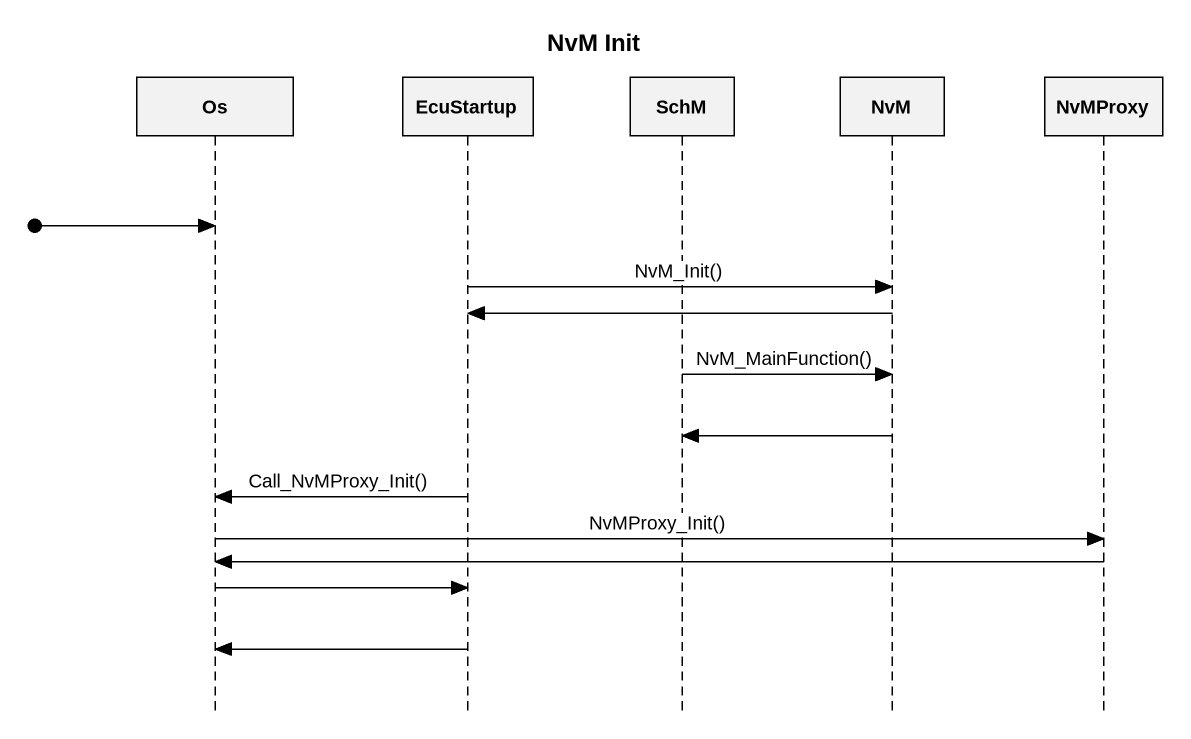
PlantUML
@startuml
title NvM Init
hide footbox
participant Os
participant EcuStartup
participant SchM
participant NvM
participant NvMProxy

[o-> Os
EcuStartup -> NvM : NvM_Init()
NvM -> EcuStartup
SchM -> NvM : NvM_MainFunction()
NvM -> SchM
EcuStartup -> Os : Call_NvMProxy_Init()
Os -> NvMProxy : NvMProxy_Init()
NvMProxy -> Os
Os -> EcuStartup
EcuStartup -> Os
@enduml
